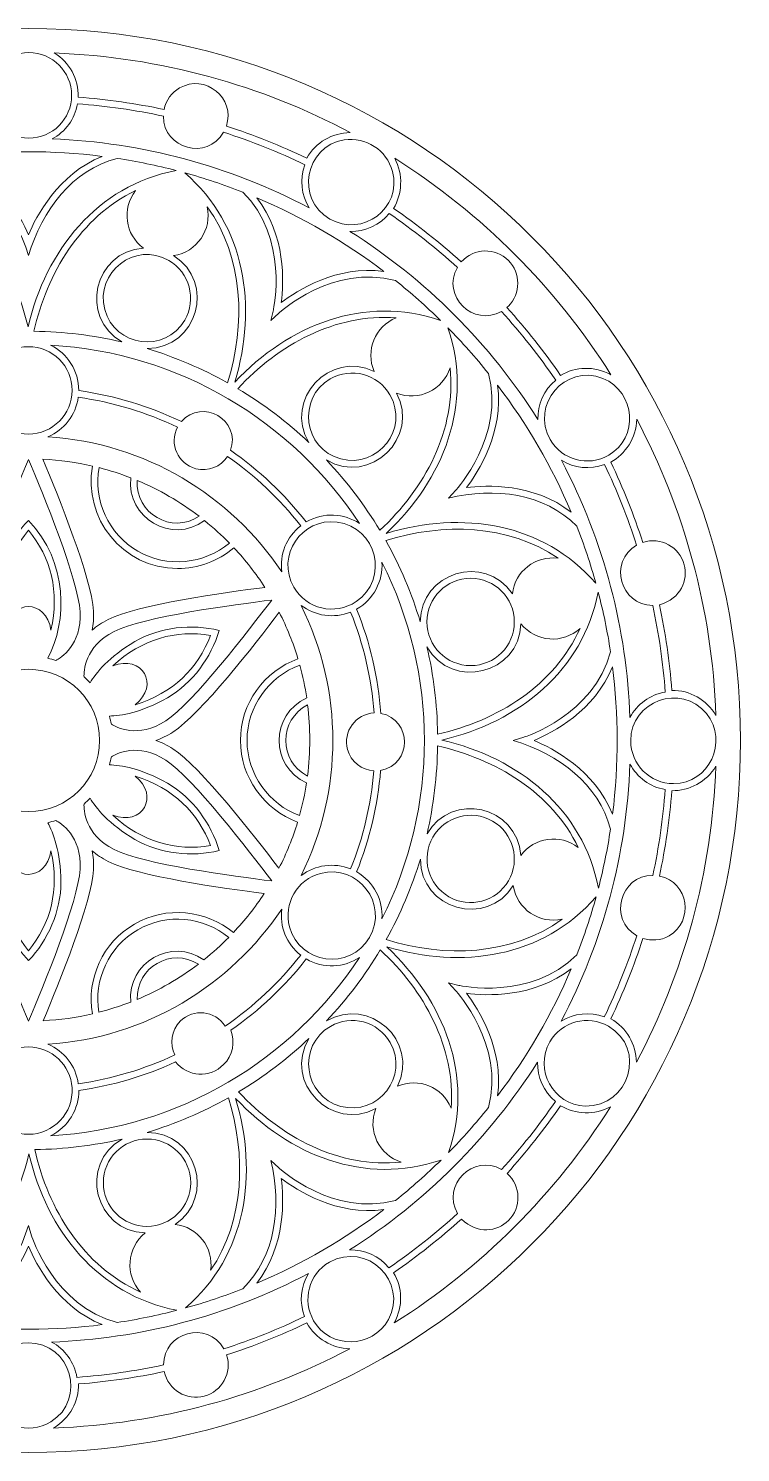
# Model space of a CAD drawing. Header units: inches. Extents: x 45 to 4631, y -57 to 970.
# Drawn here: x 477 to 909, y 0 to 864 of the extents above; entities that cross this region are included whole.
import ezdxf

# ---------------------------------------------------------------- set-up
doc = ezdxf.new("R2010")
doc.units = ezdxf.units.IN
doc.header["$MEASUREMENT"] = 0
doc.layers.add('_U+0421_U+043B_U+043E_U+0439 1', color=7, linetype='Continuous')

msp = doc.modelspace()

# ---------------------------------------------------------------- linework, layer by layer
at = {"layer": '_U+0421_U+043B_U+043E_U+0439 1', "color": 1, "lineweight": 9, "true_color": 0xff0000}
for points, knots in [([(477.45, 864), (238.86, 864), (45.45, 670.6), (45.45, 432.02), (45.45, 193.44), (238.86, 0.04), (477.45, 0.04), (716.04, 0.04), (909.45, 193.44), (909.45, 432.02), (909.45, 670.6), (716.04, 864), (477.45, 864)], [0, 0, 0, 0, 1, 1, 1, 2, 2, 2, 3, 3, 3, 4, 4, 4, 4]), ([(477.6, 849.4), (491.92, 849.4), (503.57, 837.75), (503.57, 823.42), (503.57, 809.14), (491.95, 797.45), (477.6, 797.45), (463.27, 797.45), (451.63, 809.11), (451.63, 823.42), (451.63, 837.75), (463.28, 849.4), (477.6, 849.4)], [0, 0, 0, 0, 1, 1, 1, 2, 2, 2, 3, 3, 3, 4, 4, 4, 4]), ([(672.65, 800.87), (661.64, 800.62), (651.68, 794.91), (646.27, 785.31), (630.5, 792.86), (614.1, 799.39), (597.46, 804.75), (603.25, 821.7), (584.6, 836.87), (569.04, 827.89), (564.34, 825.17), (560.86, 820.65), (559.65, 814.85), (542.59, 818.49), (525.1, 821.01), (507.59, 822.35), (507.98, 833.5), (502.22, 843.6), (493.07, 849.13), (557.74, 846.73), (618.7, 829.55), (672.65, 800.87)], [0, 0, 0, 0, 1, 1, 1, 2, 2, 2, 3, 3, 3, 4, 4, 4, 5, 5, 5, 6, 6, 6, 7, 7, 7, 7]), ([(647.65, 755.26), (599.12, 780.83), (546.5, 794.89), (491.78, 796.99), (499.75, 801.28), (505.57, 809.09), (507.16, 818.32), (524.68, 816.99), (542.18, 814.46), (559.24, 810.8), (559.31, 790.78), (585.82, 783.82), (595.8, 801.03), (612.63, 795.63), (629.22, 789.02), (645.16, 781.36), (641.81, 772.44), (643.05, 762.84), (647.65, 755.26)], [0, 0, 0, 0, 1, 1, 1, 2, 2, 2, 3, 3, 3, 4, 4, 4, 5, 5, 5, 6, 6, 6, 6]), ([(698.28, 777.21), (704.23, 755.02), (680.02, 737.01), (660.29, 748.4), (639.3, 760.52), (645, 792.4), (668.95, 796.47), (682.09, 798.42), (694.78, 790.28), (698.28, 777.21)], [0, 0, 0, 0, 1, 1, 1, 2, 2, 2, 3, 3, 3, 3]), ([(522.17, 786.42), (495.31, 775.66), (482.01, 749.85), (477.4, 738.83), (472.8, 749.85), (459.51, 775.66), (432.64, 786.42), (461.36, 790.03), (491.56, 790.27), (522.17, 786.42)], [0, 0, 0, 0, 1, 1, 1, 2, 2, 2, 3, 3, 3, 3]), ([(477.13, 682.89), (466.09, 729.59), (435.51, 768.31), (387.34, 777.71), (399.2, 780.81), (411.29, 783.3), (423.59, 785.17), (451, 778.08), (468.94, 753.87), (477.4, 726.21), (485.88, 753.9), (503.86, 778.09), (531.22, 785.17), (543.34, 783.33), (555.26, 780.88), (566.95, 777.85), (518.71, 768.43), (488.11, 729.55), (477.13, 682.89)], [0, 0, 0, 0, 1, 1, 1, 2, 2, 2, 3, 3, 3, 4, 4, 4, 5, 5, 5, 6, 6, 6, 6]), ([(830.83, 653.89), (820.73, 659.37), (809.3, 658.94), (800.27, 653.52), (790.38, 667.91), (779.43, 681.75), (767.7, 694.71), (768.65, 695.68), (767.86, 694.83), (768.57, 695.54), (776.22, 703.19), (776.22, 715.64), (768.57, 723.29), (760.72, 731.14), (747.65, 731.03), (740.01, 722.38), (727.09, 734.07), (713.29, 744.98), (698.95, 754.84), (704.11, 763.44), (704.99, 775.3), (699.61, 785.23), (752.53, 751.82), (797.46, 706.85), (830.83, 653.89)], [0, 0, 0, 0, 1, 1, 1, 2, 2, 2, 3, 3, 3, 4, 4, 4, 5, 5, 5, 6, 6, 6, 7, 7, 7, 8, 8, 8, 8]), ([(629.33, 691.3), (629.67, 691.62), (662.09, 721.34), (700.15, 711.06), (709.65, 703.47), (718.75, 695.41), (727.41, 686.9), (681.06, 702.61), (635.31, 684.19), (602.61, 649.42), (616.39, 695.38), (609.27, 744.2), (572.26, 776.43), (584.24, 773.12), (595.97, 769.21), (607.42, 764.72), (635.65, 736.93), (626.09, 693.68), (625.99, 693.23), (625.99, 693.23), (624.5, 686.78), (624.5, 686.78), (624.5, 686.78), (629.33, 691.3), (629.33, 691.3)], [0, 0, 0, 0, 1, 1, 1, 2, 2, 2, 3, 3, 3, 4, 4, 4, 5, 5, 5, 6, 6, 6, 7, 7, 7, 8, 8, 8, 8]), ([(547.12, 730.77), (516.94, 728.6), (508.21, 688.77), (534.1, 673.83), (516.77, 677.86), (498.89, 680.04), (480.7, 680.27), (488.54, 715.33), (509.01, 749.6), (542.34, 765.61), (533.86, 754.66), (536.08, 738.96), (547.12, 730.77)], [0, 0, 0, 0, 1, 1, 1, 2, 2, 2, 3, 3, 3, 4, 4, 4, 4]), ([(693.04, 716.61), (664.54, 720.55), (640.27, 704.94), (630.81, 697.73), (632.34, 709.57), (633.72, 738.54), (615.88, 761.28), (643.54, 749.61), (669.43, 734.54), (693.04, 716.61)], [0, 0, 0, 0, 1, 1, 1, 2, 2, 2, 3, 3, 3, 3]), ([(585.86, 755.79), (608.16, 725.04), (609.23, 684.36), (598.24, 649.04), (582.72, 657.71), (566.34, 664.66), (549.33, 669.79), (580.01, 669.9), (591.24, 710.06), (565.48, 726.19), (579.74, 728.36), (588.87, 742.07), (585.86, 755.79)], [0, 0, 0, 0, 1, 1, 1, 2, 2, 2, 3, 3, 3, 4, 4, 4, 4]), ([(764.36, 692.36), (776.26, 679.26), (787.34, 665.24), (797.33, 650.66), (790.14, 644.7), (786.28, 635.82), (786.49, 626.8), (757.56, 672.63), (718.38, 711.89), (672.48, 740.91), (681.89, 740.68), (690.6, 744.8), (696.34, 751.71), (710.78, 741.81), (724.66, 730.84), (737.64, 719.07), (727.77, 701.61), (747.3, 682.71), (764.36, 692.36)], [0, 0, 0, 0, 1, 1, 1, 2, 2, 2, 3, 3, 3, 4, 4, 4, 5, 5, 5, 6, 6, 6, 6]), ([(562.52, 723.27), (575.17, 715.97), (579.52, 699.73), (572.22, 687.08), (560.42, 666.65), (529.75, 670.83), (523.68, 693.47), (517.61, 716.09), (542.06, 735.08), (562.52, 723.27)], [0, 0, 0, 0, 1, 1, 1, 2, 2, 2, 3, 3, 3, 3]), ([(687.15, 655.91), (659.96, 669.06), (632.07, 638.87), (647.58, 612.82), (634.28, 625.36), (619.83, 636.27), (604.46, 645.46), (628.87, 671.96), (663.71, 691.24), (700.44, 688.46), (687.64, 683.21), (681.7, 668.53), (687.15, 655.91)], [0, 0, 0, 0, 1, 1, 1, 2, 2, 2, 3, 3, 3, 4, 4, 4, 4]), ([(810.12, 562.03), (814.54, 550.76), (818.4, 539.2), (821.67, 527.4), (789.47, 564.39), (740.51, 571.54), (694.53, 557.7), (729.29, 590.46), (747.6, 636.12), (731.91, 682.41), (740.56, 673.63), (748.75, 664.4), (756.45, 654.77), (766.7, 616.75), (737, 584.29), (736.69, 583.95), (736.69, 583.95), (732.19, 579.12), (732.19, 579.12), (760.39, 585.63), (790.31, 582.15), (810.12, 562.03)], [0, 0, 0, 0, 1, 1, 1, 2, 2, 2, 3, 3, 3, 4, 4, 4, 5, 5, 5, 6, 6, 6, 7, 7, 7, 7]), ([(503.9, 644.46), (503.9, 629.96), (492.11, 617.96), (477.41, 617.96), (463.2, 617.96), (451.82, 629.16), (450.98, 642.69), (449.96, 658.14), (462.25, 670.95), (477.41, 670.95), (492.02, 670.95), (503.9, 659.07), (503.9, 644.46)], [0, 0, 0, 0, 1, 1, 1, 2, 2, 2, 3, 3, 3, 4, 4, 4, 4]), ([(678.22, 563.7), (668.9, 569.85), (656.58, 570.75), (645.97, 564.6), (632.66, 581.51), (617.17, 596.09), (600.02, 608.07), (606.45, 626.33), (582.93, 640.09), (570.19, 625.5), (550.74, 634.81), (529.81, 641.2), (507.94, 644.31), (507.94, 656.56), (500.93, 666.9), (490.85, 671.86), (569.14, 667.52), (637.55, 625.51), (678.22, 563.7)], [0, 0, 0, 0, 1, 1, 1, 2, 2, 2, 3, 3, 3, 4, 4, 4, 5, 5, 5, 6, 6, 6, 6]), ([(666.94, 602.86), (644.07, 608.99), (640.29, 639.7), (660.55, 651.39), (673.25, 658.73), (689.43, 654.37), (696.74, 641.7), (708.59, 621.18), (689.52, 596.8), (666.94, 602.86)], [0, 0, 0, 0, 1, 1, 1, 2, 2, 2, 3, 3, 3, 3]), ([(733.22, 658.19), (737.16, 620.41), (717.74, 584.64), (690.57, 559.55), (681.44, 574.74), (670.61, 589.03), (658.2, 602.2), (684.89, 586.39), (715.03, 615.89), (700.77, 642.74), (714.2, 637.5), (728.96, 644.8), (733.22, 658.19)], [0, 0, 0, 0, 1, 1, 1, 2, 2, 2, 3, 3, 3, 4, 4, 4, 4]), ([(829.46, 605.07), (817.06, 597.91), (801.14, 602.17), (793.98, 614.57), (781.86, 635.58), (802.94, 660.77), (826, 651.7), (845.93, 643.41), (847.87, 615.7), (829.46, 605.07)], [0, 0, 0, 0, 1, 1, 1, 2, 2, 2, 3, 3, 3, 3]), ([(578.88, 596.93), (586.46, 594.91), (594.2, 598.14), (598.23, 604.4), (614.78, 592.76), (629.72, 578.64), (642.61, 562.32), (633.82, 555.5), (629.74, 544.63), (631.1, 534.27), (600, 580.85), (548.32, 612.56), (489.17, 616.29), (498.94, 620.39), (506.14, 629.42), (507.64, 640.26), (528.78, 637.22), (549.03, 631.08), (567.87, 622.12), (562.57, 612.02), (568.08, 599.83), (578.88, 596.93)], [0, 0, 0, 0, 1, 1, 1, 2, 2, 2, 3, 3, 3, 4, 4, 4, 5, 5, 5, 6, 6, 6, 7, 7, 7, 7]), ([(806.67, 570.49), (783.93, 588.34), (754.95, 586.96), (743.11, 585.43), (750.33, 594.89), (765.94, 619.15), (762, 647.65), (779.93, 624.05), (795, 598.15), (806.67, 570.49)], [0, 0, 0, 0, 1, 1, 1, 2, 2, 2, 3, 3, 3, 3]), ([(894.54, 447.27), (888.82, 456.76), (878.78, 462.58), (867.77, 462.41), (866.43, 479.89), (863.9, 497.36), (860.25, 514.39), (873.54, 518.17), (877.66, 529.53), (875.2, 538.69), (872.34, 549.37), (861.04, 555.82), (850.12, 552.23), (844.78, 568.8), (838.27, 585.13), (830.75, 600.84), (839.6, 605.78), (846.19, 615.6), (846.45, 626.92), (875.08, 572.94), (892.2, 511.96), (894.54, 447.27)], [0, 0, 0, 0, 1, 1, 1, 2, 2, 2, 3, 3, 3, 4, 4, 4, 5, 5, 5, 6, 6, 6, 7, 7, 7, 7]), ([(477.41, 565.58), (465.64, 553.35), (457.71, 535.7), (457.71, 517.96), (457.71, 499.7), (462.52, 487.8), (465.71, 481.91), (464.05, 481.53), (462.42, 481.06), (460.83, 480.51), (457.96, 482.03), (445, 490.03), (446.09, 510.06), (447.15, 529.58), (468.62, 581.8), (477.41, 602.45), (486.19, 581.8), (507.67, 529.58), (508.73, 510.06), (509.82, 490), (496.96, 482.07), (493.98, 480.51), (492.39, 481.06), (490.76, 481.53), (489.1, 481.91), (501.06, 503.97), (501.61, 540.43), (477.41, 565.58)], [0, 0, 0, 0, 1, 1, 1, 2, 2, 2, 3, 3, 3, 4, 4, 4, 5, 5, 5, 6, 6, 6, 7, 7, 7, 8, 8, 8, 9, 9, 9, 9]), ([(516.28, 598.53), (510.5, 567.28), (534.22, 536.42), (567.86, 536.42), (580.22, 536.42), (592.45, 540.74), (602.08, 548.88), (609.11, 541.38), (615.39, 533.35), (620.88, 524.88), (596.47, 521.85), (543.63, 514.47), (525.67, 505.37), (521.88, 503.44), (518.72, 501.28), (516.08, 499.01), (516.73, 502.43), (517.02, 506.25), (516.79, 510.5), (515.7, 530.61), (495.65, 580.09), (486.07, 602.73), (496.34, 602.22), (506.44, 600.8), (516.28, 598.53)], [0, 0, 0, 0, 1, 1, 1, 2, 2, 2, 3, 3, 3, 4, 4, 4, 5, 5, 5, 6, 6, 6, 7, 7, 7, 8, 8, 8, 8]), ([(539.48, 591.37), (536.69, 567.13), (564.36, 550.84), (584.27, 565.41), (589.86, 560.91), (594.62, 556.54), (599.28, 551.79), (583.95, 538.96), (561.56, 536.59), (543.72, 546.88), (525.83, 557.21), (516.7, 577.83), (520.21, 597.57), (526.77, 595.89), (533.2, 593.82), (539.48, 591.37)], [0, 0, 0, 0, 1, 1, 1, 2, 2, 2, 3, 3, 3, 4, 4, 4, 5, 5, 5, 5]), ([(856.2, 513.98), (859.91, 496.76), (862.46, 479.09), (863.79, 461.41), (854.53, 459.84), (846.71, 454.02), (842.39, 446.04), (840.4, 499.42), (826.96, 552.24), (800.79, 602), (808.47, 597.31), (818.03, 596.14), (826.93, 599.45), (834.51, 583.66), (841.05, 567.23), (846.4, 550.56), (829.15, 540.53), (836.29, 514.01), (856.2, 513.98)], [0, 0, 0, 0, 1, 1, 1, 2, 2, 2, 3, 3, 3, 4, 4, 4, 5, 5, 5, 6, 6, 6, 6]), ([(580.93, 568.03), (564.21, 556.96), (542.13, 569.81), (543.42, 589.78), (556.73, 584.21), (569.33, 576.92), (580.93, 568.03)], [0, 0, 0, 0, 1, 1, 1, 2, 2, 2, 2]), ([(638.44, 525), (627.41, 544.1), (643.25, 567.22), (664.62, 564.54), (689.05, 561.48), (696.31, 529.9), (676.25, 516.32), (663.26, 507.54), (646.01, 511.88), (638.44, 525)], [0, 0, 0, 0, 1, 1, 1, 2, 2, 2, 3, 3, 3, 3]), ([(771.01, 521.01), (754.17, 545.89), (715.2, 533.94), (715.17, 503.97), (710, 521.15), (702.96, 537.68), (694.17, 553.34), (728.7, 564.12), (768.47, 563.31), (798.82, 542.56), (785.02, 544.46), (772.57, 534.68), (771.01, 521.01)], [0, 0, 0, 0, 1, 1, 1, 2, 2, 2, 3, 3, 3, 4, 4, 4, 4]), ([(463.79, 498.94), (458.39, 522.57), (463.96, 543.27), (477.41, 559.59), (491.02, 543.07), (496.36, 522.32), (491.01, 498.98), (488.22, 518), (466.57, 518.05), (463.79, 498.94)], [0, 0, 0, 0, 1, 1, 1, 2, 2, 2, 3, 3, 3, 3]), ([(676.65, 352.25), (676.65, 352.25), (676.65, 352.25), (676.65, 352.25), (676.61, 352.27), (676.58, 352.29), (676.54, 352.32), (684.46, 372.07), (689.32, 392.69), (691.09, 413.85), (710.35, 417.35), (710.22, 444.83), (691.24, 448.44), (689.6, 470.22), (684.68, 491.44), (676.54, 511.74), (686.84, 517.58), (692.59, 528.77), (691.86, 540.18), (726.23, 472.31), (726.24, 391.76), (691.86, 323.88), (692.57, 335.02), (687.11, 346.21), (676.65, 352.25)], [0, 0, 0, 0, 1, 1, 1, 2, 2, 2, 3, 3, 3, 4, 4, 4, 5, 5, 5, 6, 6, 6, 7, 7, 7, 8, 8, 8, 8]), ([(772.2, 503.94), (772.2, 489.33), (760.31, 477.45), (745.7, 477.45), (731.09, 477.45), (719.21, 489.33), (719.21, 503.94), (719.21, 518.55), (731.09, 530.44), (745.7, 530.44), (760.31, 530.44), (772.2, 518.55), (772.2, 503.94)], [0, 0, 0, 0, 1, 1, 1, 2, 2, 2, 3, 3, 3, 4, 4, 4, 4]), ([(728.28, 432.3), (775.1, 443.38), (813.72, 474.02), (823.11, 522.09), (826.2, 510.23), (828.7, 498.14), (830.56, 485.84), (820.63, 447.46), (778.36, 434.1), (777.91, 433.96), (777.91, 433.96), (771.6, 432.03), (771.6, 432.03), (799.3, 423.55), (823.48, 405.57), (830.56, 378.22), (828.72, 366.1), (826.27, 354.18), (823.24, 342.49), (813.84, 390.64), (775.05, 421.29), (728.28, 432.3)], [0, 0, 0, 0, 1, 1, 1, 2, 2, 2, 3, 3, 3, 4, 4, 4, 5, 5, 5, 6, 6, 6, 7, 7, 7, 7]), ([(527.69, 441.91), (527.36, 443.58), (526.95, 445.23), (526.47, 446.84), (533.16, 447.03), (545.87, 448.81), (561.67, 457.94), (576.97, 466.77), (588.34, 482.43), (593.07, 498.8), (576.56, 502.89), (557.31, 500.9), (541.98, 492.05), (526.15, 482.91), (518.24, 472.78), (514.75, 467.08), (513.59, 468.31), (512.38, 469.48), (511.11, 470.59), (510.98, 473.76), (511.37, 489.06), (529.33, 498.17), (546.76, 507.01), (602.73, 514.52), (625, 517.24), (611.51, 499.31), (577.02, 454.6), (560.65, 443.92), (543.84, 432.96), (530.55, 440.1), (527.69, 441.91)], [0, 0, 0, 0, 1, 1, 1, 2, 2, 2, 3, 3, 3, 4, 4, 4, 5, 5, 5, 6, 6, 6, 7, 7, 7, 8, 8, 8, 9, 9, 9, 10, 10, 10, 10]), ([(565.06, 426.9), (561.49, 429.22), (558.04, 430.88), (554.75, 432.03), (558.04, 433.17), (561.49, 434.83), (565.06, 437.16), (581.92, 448.16), (614.74, 490.24), (629.56, 509.85), (634.19, 500.79), (637.99, 491.33), (640.92, 481.57), (620.45, 474.2), (606, 454.44), (606, 432.03), (606, 409.71), (620.38, 389.98), (640.74, 382.56), (637.8, 372.87), (633.98, 363.48), (629.35, 354.48), (614.43, 374.21), (581.84, 415.95), (565.06, 426.9)], [0, 0, 0, 0, 1, 1, 1, 2, 2, 2, 3, 3, 3, 4, 4, 4, 5, 5, 5, 6, 6, 6, 7, 7, 7, 8, 8, 8, 8]), ([(670.97, 426.6), (672.99, 419.06), (679.62, 413.99), (687.02, 413.59), (685.25, 393.13), (680.52, 373.19), (672.89, 354.09), (662.73, 358.22), (651.28, 356.49), (642.84, 350.05), (668.48, 401.59), (668.49, 462.44), (642.84, 514), (651.27, 507.57), (662.71, 505.81), (672.89, 509.96), (680.73, 490.32), (685.52, 469.8), (687.17, 448.74), (675.84, 448.21), (668.08, 437.39), (670.97, 426.6)], [0, 0, 0, 0, 1, 1, 1, 2, 2, 2, 3, 3, 3, 4, 4, 4, 5, 5, 5, 6, 6, 6, 7, 7, 7, 7]), ([(725.66, 435.87), (725.39, 453.9), (723.2, 471.63), (719.2, 488.81), (734.46, 462.2), (775.12, 472.29), (776.21, 502.84), (785.27, 491.51), (801.72, 490.58), (812.06, 500.06), (796.56, 465.25), (761.73, 443.97), (725.66, 435.87)], [0, 0, 0, 0, 1, 1, 1, 2, 2, 2, 3, 3, 3, 4, 4, 4, 4]), ([(528.59, 477.29), (546.19, 493.65), (566.86, 499.32), (587.88, 495.81), (580.39, 475.8), (565.12, 460.77), (542.19, 453.72), (557.32, 465.69), (546.43, 484.36), (528.59, 477.29)], [0, 0, 0, 0, 1, 1, 1, 2, 2, 2, 3, 3, 3, 3]), ([(477.41, 388.85), (453.6, 388.85), (434.23, 408.22), (434.23, 432.03), (434.23, 455.83), (453.6, 475.2), (477.41, 475.2), (501.21, 475.2), (520.58, 455.83), (520.58, 432.03), (520.58, 408.22), (501.21, 388.85), (477.41, 388.85)], [0, 0, 0, 0, 1, 1, 1, 2, 2, 2, 3, 3, 3, 4, 4, 4, 4]), ([(610.04, 432.03), (610.04, 452.63), (623.27, 470.81), (642.03, 477.68), (643.82, 471.17), (645.22, 464.54), (646.22, 457.81), (623.99, 447.84), (623.93, 416.34), (646.12, 406.29), (645.09, 399.57), (643.68, 392.94), (641.87, 386.44), (623.19, 393.36), (610.04, 411.51), (610.04, 432.03)], [0, 0, 0, 0, 1, 1, 1, 2, 2, 2, 3, 3, 3, 4, 4, 4, 5, 5, 5, 5]), ([(784.22, 432.03), (795.24, 436.63), (821.05, 449.93), (831.82, 476.79), (835.42, 448.08), (835.66, 417.88), (831.82, 387.27), (821.05, 414.13), (795.24, 427.43), (784.22, 432.03)], [0, 0, 0, 0, 1, 1, 1, 2, 2, 2, 3, 3, 3, 3]), ([(842.85, 431.84), (842.85, 456.11), (873.38, 467.07), (888.84, 448.36), (902.41, 431.25), (890.35, 405.87), (868.82, 405.87), (854.5, 405.87), (842.85, 417.52), (842.85, 431.84)], [0, 0, 0, 0, 1, 1, 1, 2, 2, 2, 3, 3, 3, 3]), ([(646.78, 453.62), (648.5, 439.75), (648.58, 425.24), (646.7, 410.47), (629.11, 419.51), (629.16, 444.65), (646.78, 453.62)], [0, 0, 0, 0, 1, 1, 1, 2, 2, 2, 2]), ([(511.11, 393.47), (512.38, 394.58), (513.59, 395.75), (514.75, 396.98), (518.24, 391.28), (526.14, 381.15), (541.98, 372.01), (557.35, 363.13), (576.62, 361.19), (593.07, 365.25), (588.35, 381.59), (577, 397.27), (561.67, 406.12), (545.86, 415.25), (533.16, 417.03), (526.47, 417.21), (526.95, 418.83), (527.36, 420.47), (527.69, 422.14), (530.46, 423.88), (543.86, 431.09), (560.65, 420.14), (577.02, 409.46), (611.51, 364.75), (625, 346.82), (602.73, 349.53), (546.76, 357.05), (529.33, 365.89), (511.35, 375), (510.97, 390.17), (511.11, 393.47)], [0, 0, 0, 0, 1, 1, 1, 2, 2, 2, 3, 3, 3, 4, 4, 4, 5, 5, 5, 6, 6, 6, 7, 7, 7, 8, 8, 8, 9, 9, 9, 10, 10, 10, 10]), ([(776.16, 362.32), (774, 392.28), (734.22, 401.48), (719.22, 375.33), (723.25, 392.66), (725.43, 410.54), (725.66, 428.73), (760.61, 420.92), (794.95, 400.5), (811.01, 367.1), (800.05, 375.57), (784.36, 373.36), (776.16, 362.32)], [0, 0, 0, 0, 1, 1, 1, 2, 2, 2, 3, 3, 3, 4, 4, 4, 4]), ([(846.47, 313.61), (841.08, 296.78), (834.47, 280.2), (826.81, 264.27), (817.97, 267.59), (808.34, 266.46), (800.66, 261.79), (826.17, 310.21), (840.28, 362.83), (842.38, 417.66), (846.69, 409.67), (854.51, 403.84), (863.76, 402.26), (862.43, 384.75), (859.91, 367.26), (856.24, 350.2), (836.08, 350.18), (829.34, 323.49), (846.47, 313.61)], [0, 0, 0, 0, 1, 1, 1, 2, 2, 2, 3, 3, 3, 4, 4, 4, 5, 5, 5, 6, 6, 6, 6]), ([(846.26, 236.78), (846.01, 247.94), (840.43, 257.63), (830.75, 263.13), (838.3, 278.9), (844.83, 295.3), (850.18, 311.94), (855.69, 310.55), (860.55, 310.39), (866.1, 313.6), (881.46, 322.46), (878.12, 346.03), (860.29, 349.77), (863.92, 366.74), (866.43, 384.14), (867.77, 401.56), (878.19, 401.4), (888.74, 406.8), (894.53, 416.4), (892.13, 351.72), (874.95, 290.74), (846.26, 236.78)], [0, 0, 0, 0, 1, 1, 1, 2, 2, 2, 3, 3, 3, 4, 4, 4, 5, 5, 5, 6, 6, 6, 7, 7, 7, 7]), ([(542.16, 410.36), (565.33, 403.22), (580.47, 388.05), (587.88, 368.25), (566.86, 364.74), (546.2, 370.4), (528.59, 386.77), (546.53, 379.65), (557.27, 398.45), (542.16, 410.36)], [0, 0, 0, 0, 1, 1, 1, 2, 2, 2, 3, 3, 3, 3]), ([(722.77, 373.41), (730.09, 386.09), (746.28, 390.43), (758.96, 383.11), (771.62, 375.81), (775.97, 359.57), (768.66, 346.92), (761.36, 334.27), (745.12, 329.92), (732.47, 337.22), (719.82, 344.53), (715.47, 360.76), (722.77, 373.41)], [0, 0, 0, 0, 1, 1, 1, 2, 2, 2, 3, 3, 3, 4, 4, 4, 4]), ([(477.33, 261.79), (468.5, 282.55), (447.14, 334.53), (446.09, 354), (444.99, 374.06), (457.85, 381.98), (460.83, 383.55), (462.42, 383), (464.05, 382.53), (465.71, 382.14), (453.83, 360.23), (453.1, 323.75), (477.4, 298.48), (489.2, 310.73), (497.1, 328.39), (497.1, 346.1), (497.1, 364.36), (492.29, 376.25), (489.1, 382.14), (490.76, 382.53), (492.39, 383), (493.98, 383.54), (496.85, 382.03), (509.82, 374.03), (508.73, 354), (507.67, 334.53), (486.31, 282.55), (477.48, 261.79), (477.43, 261.79), (477.38, 261.79), (477.33, 261.79)], [0, 0, 0, 0, 1, 1, 1, 2, 2, 2, 3, 3, 3, 4, 4, 4, 5, 5, 5, 6, 6, 6, 7, 7, 7, 8, 8, 8, 9, 9, 9, 10, 10, 10, 10]), ([(491.02, 365.12), (496.41, 341.53), (490.88, 320.82), (477.41, 304.47), (463.82, 320.96), (458.44, 341.69), (463.8, 365.08), (466.6, 345.98), (488.26, 346.08), (491.02, 365.12)], [0, 0, 0, 0, 1, 1, 1, 2, 2, 2, 3, 3, 3, 3]), ([(601.74, 315.48), (585.13, 329.27), (560.98, 331.8), (541.7, 320.67), (522.47, 309.56), (512.57, 287.42), (516.17, 266.17), (506.46, 263.93), (496.49, 262.53), (486.36, 262.01), (496.05, 284.95), (515.71, 333.65), (516.79, 353.56), (517.02, 357.81), (516.73, 361.63), (516.08, 365.05), (518.72, 362.77), (521.88, 360.61), (525.67, 358.69), (543.53, 349.64), (595.89, 342.29), (620.47, 339.23), (614.99, 330.85), (608.73, 322.9), (601.74, 315.48)], [0, 0, 0, 0, 1, 1, 1, 2, 2, 2, 3, 3, 3, 4, 4, 4, 5, 5, 5, 6, 6, 6, 7, 7, 7, 8, 8, 8, 8]), ([(635.79, 318.96), (632, 333.1), (640.38, 347.61), (654.53, 351.4), (677.43, 357.54), (695.99, 332.76), (684.33, 312.57), (672.51, 292.09), (641.85, 296.34), (635.79, 318.96)], [0, 0, 0, 0, 1, 1, 1, 2, 2, 2, 3, 3, 3, 3]), ([(715.18, 360.11), (715.28, 329.41), (755.48, 318.26), (771.58, 343.97), (773.75, 329.69), (787.47, 320.57), (801.18, 323.58), (770.44, 301.28), (729.75, 300.21), (694.43, 311.2), (703.1, 326.72), (710.06, 343.1), (715.18, 360.11)], [0, 0, 0, 0, 1, 1, 1, 2, 2, 2, 3, 3, 3, 4, 4, 4, 4]), ([(736.69, 280.11), (737.01, 279.77), (766.73, 247.35), (756.45, 209.29), (748.86, 199.79), (740.8, 190.7), (732.29, 182.03), (748, 228.38), (729.57, 274.13), (694.81, 306.83), (740, 293.28), (789.3, 299.84), (821.82, 337.17), (818.51, 325.19), (814.6, 313.46), (810.12, 302.02), (782.32, 273.79), (739.07, 283.35), (738.62, 283.45), (738.62, 283.45), (732.17, 284.94), (732.17, 284.94), (732.17, 284.94), (736.69, 280.11), (736.69, 280.11)], [0, 0, 0, 0, 1, 1, 1, 2, 2, 2, 3, 3, 3, 4, 4, 4, 5, 5, 5, 6, 6, 6, 7, 7, 7, 8, 8, 8, 8]), ([(642.61, 301.73), (629.54, 285.18), (614.12, 270.72), (596.76, 258.73), (590.65, 268.26), (577.39, 269.6), (569.49, 261.7), (563.96, 256.16), (562.88, 247.87), (566.26, 241.26), (547.66, 232.58), (527.95, 226.72), (507.64, 223.79), (506.14, 234.63), (498.94, 243.67), (489.17, 247.76), (548.32, 251.5), (600, 283.21), (631.09, 329.79), (629.73, 319.42), (633.83, 308.55), (642.61, 301.73)], [0, 0, 0, 0, 1, 1, 1, 2, 2, 2, 3, 3, 3, 4, 4, 4, 5, 5, 5, 6, 6, 6, 7, 7, 7, 7]), ([(539.45, 273.34), (533.14, 270.88), (526.68, 268.81), (520.1, 267.12), (516.9, 286.66), (526.04, 306.97), (543.72, 317.17), (561.44, 327.4), (583.61, 325.14), (598.93, 312.57), (594.32, 307.9), (589.5, 303.5), (583.82, 298.95), (564.17, 312.75), (537.32, 297.33), (539.45, 273.34)], [0, 0, 0, 0, 1, 1, 1, 2, 2, 2, 3, 3, 3, 4, 4, 4, 5, 5, 5, 5]), ([(580.47, 296.34), (568.97, 287.6), (556.53, 280.42), (543.38, 274.92), (542.65, 294.39), (563.98, 306.71), (580.47, 296.34)], [0, 0, 0, 0, 1, 1, 1, 2, 2, 2, 2]), ([(701.3, 222.29), (714.62, 249.84), (683.88, 277.15), (658.2, 261.86), (670.74, 275.16), (681.66, 289.61), (690.85, 304.98), (717.34, 280.58), (736.63, 245.74), (733.85, 209), (728.62, 221.77), (713.95, 227.76), (701.3, 222.29)], [0, 0, 0, 0, 1, 1, 1, 2, 2, 2, 3, 3, 3, 4, 4, 4, 4]), ([(490.85, 192.2), (501.62, 197.5), (508.15, 208.61), (507.94, 219.75), (528.25, 222.64), (547.98, 228.44), (566.63, 236.98), (573.94, 227.85), (587.57, 227.14), (595.81, 235.38), (601.31, 240.87), (602.99, 249.07), (600.25, 256.24), (617.54, 268.35), (632.91, 282.87), (645.97, 299.46), (656.47, 293.37), (668.81, 294.14), (678.23, 300.37), (637.56, 238.55), (569.15, 196.54), (490.85, 192.2)], [0, 0, 0, 0, 1, 1, 1, 2, 2, 2, 3, 3, 3, 4, 4, 4, 5, 5, 5, 6, 6, 6, 7, 7, 7, 7]), ([(762, 216.4), (765.94, 244.9), (750.33, 269.17), (743.11, 278.63), (754.96, 277.1), (783.93, 275.72), (806.68, 293.56), (795, 265.9), (779.93, 240.01), (762, 216.4)], [0, 0, 0, 0, 1, 1, 1, 2, 2, 2, 3, 3, 3, 3]), ([(666.98, 210.05), (644.18, 216.16), (640.29, 246.87), (660.59, 258.59), (673.29, 265.92), (689.47, 261.56), (696.78, 248.89), (708.63, 228.37), (689.55, 203.99), (666.98, 210.05)], [0, 0, 0, 0, 1, 1, 1, 2, 2, 2, 3, 3, 3, 3]), ([(815.28, 210.22), (795.8, 210.94), (784.04, 232.26), (793.79, 249.15), (800.95, 261.55), (816.87, 265.82), (829.27, 258.65), (852.68, 245.14), (842.02, 209.72), (815.28, 210.22)], [0, 0, 0, 0, 1, 1, 1, 2, 2, 2, 3, 3, 3, 3]), ([(703.58, 176.23), (665.78, 172.29), (630.02, 191.71), (604.94, 218.88), (620.13, 228), (634.42, 238.83), (647.59, 251.24), (631.67, 224.37), (661.49, 194.53), (688.13, 208.68), (682.88, 195.25), (690.19, 180.48), (703.58, 176.23)], [0, 0, 0, 0, 1, 1, 1, 2, 2, 2, 3, 3, 3, 4, 4, 4, 4]), ([(450.91, 219.6), (450.91, 234.17), (462.78, 246.09), (477.4, 246.09), (491.42, 246.09), (502.92, 235.15), (503.83, 221.37), (504.85, 205.89), (492.54, 193.1), (477.4, 193.1), (462.8, 193.1), (450.91, 204.99), (450.91, 219.6)], [0, 0, 0, 0, 1, 1, 1, 2, 2, 2, 3, 3, 3, 4, 4, 4, 4]), ([(737.78, 145.03), (724.68, 133.14), (710.66, 122.06), (696.08, 112.08), (690.13, 119.29), (681.22, 123.17), (672.19, 122.96), (718.01, 151.88), (757.27, 191.05), (786.3, 236.95), (786.08, 227.92), (789.95, 219.01), (797.15, 213.05), (787.25, 198.62), (776.28, 184.75), (764.51, 171.78), (747.23, 181.62), (727.92, 162.34), (737.78, 145.03)], [0, 0, 0, 0, 1, 1, 1, 2, 2, 2, 3, 3, 3, 4, 4, 4, 5, 5, 5, 6, 6, 6, 6]), ([(566.4, 138.44), (591.27, 155.28), (579.32, 194.25), (549.35, 194.27), (566.53, 199.45), (583.06, 206.48), (598.72, 215.28), (609.5, 180.75), (608.71, 140.99), (587.94, 110.62), (589.84, 124.43), (580.07, 136.87), (566.4, 138.44)], [0, 0, 0, 0, 1, 1, 1, 2, 2, 2, 3, 3, 3, 4, 4, 4, 4]), ([(607.42, 99.33), (596.14, 94.91), (584.58, 91.05), (572.78, 87.77), (609.87, 120.07), (616.89, 169.05), (603.08, 214.91), (635.61, 180.4), (681.19, 161.73), (727.76, 177.49), (718.98, 168.86), (709.77, 160.68), (700.16, 152.99), (662.13, 142.74), (629.67, 172.44), (629.33, 172.76), (629.33, 172.76), (624.5, 177.26), (624.5, 177.26), (631.01, 149.06), (627.54, 119.14), (607.42, 99.33)], [0, 0, 0, 0, 1, 1, 1, 2, 2, 2, 3, 3, 3, 4, 4, 4, 5, 5, 5, 6, 6, 6, 7, 7, 7, 7]), ([(699.29, 78.62), (704.88, 88.93), (704.3, 100.13), (698.95, 109.13), (713.34, 119.03), (727.18, 129.97), (740.14, 141.71), (749.94, 132.1), (761.91, 134.1), (768.68, 140.87), (776.51, 148.7), (776.43, 161.74), (767.82, 169.4), (779.51, 182.32), (790.41, 196.11), (800.27, 210.45), (809.2, 205.09), (820.99, 204.61), (830.61, 209.82), (797.2, 156.91), (752.24, 111.99), (699.29, 78.62)], [0, 0, 0, 0, 1, 1, 1, 2, 2, 2, 3, 3, 3, 4, 4, 4, 5, 5, 5, 6, 6, 6, 7, 7, 7, 7]), ([(545.44, 97.39), (510.63, 112.89), (489.35, 147.72), (481.24, 183.79), (499.28, 184.06), (517.01, 186.24), (534.19, 190.24), (507.58, 174.99), (517.67, 134.33), (548.22, 133.24), (536.89, 124.18), (535.96, 107.73), (545.44, 97.39)], [0, 0, 0, 0, 1, 1, 1, 2, 2, 2, 3, 3, 3, 4, 4, 4, 4]), ([(522.83, 163.74), (522.83, 178.35), (534.71, 190.24), (549.32, 190.24), (563.93, 190.24), (575.82, 178.35), (575.82, 163.74), (575.82, 149.13), (563.93, 137.25), (549.32, 137.25), (534.71, 137.25), (522.83, 149.13), (522.83, 163.74)], [0, 0, 0, 0, 1, 1, 1, 2, 2, 2, 3, 3, 3, 4, 4, 4, 4]), ([(477.68, 181.16), (488.73, 134.47), (519.3, 95.74), (567.47, 86.34), (555.61, 83.25), (543.52, 80.75), (531.22, 78.89), (492.83, 88.82), (479.47, 131.09), (479.34, 131.53), (479.34, 131.53), (477.4, 137.84), (477.4, 137.84), (468.93, 110.13), (450.93, 85.96), (423.59, 78.89), (411.47, 80.73), (399.55, 83.18), (387.86, 86.2), (436.12, 95.62), (466.7, 134.53), (477.68, 181.16)], [0, 0, 0, 0, 1, 1, 1, 2, 2, 2, 3, 3, 3, 4, 4, 4, 5, 5, 5, 6, 6, 6, 7, 7, 7, 7]), ([(615.88, 102.77), (633.72, 125.52), (632.34, 154.49), (630.81, 166.33), (640.27, 159.11), (664.54, 143.51), (693.04, 147.45), (669.43, 129.52), (643.54, 114.45), (615.88, 102.77)], [0, 0, 0, 0, 1, 1, 1, 2, 2, 2, 3, 3, 3, 3]), ([(432.64, 77.63), (459.51, 88.4), (472.8, 114.2), (477.4, 125.23), (482.01, 114.2), (495.3, 88.4), (522.17, 77.63), (493.45, 74.03), (463.26, 73.79), (432.64, 77.63)], [0, 0, 0, 0, 1, 1, 1, 2, 2, 2, 3, 3, 3, 3]), ([(695.79, 80.64), (685.99, 63.17), (660.52, 62.56), (650.45, 79.99), (643.29, 92.39), (647.56, 108.3), (659.96, 115.46), (682.53, 128.49), (708.16, 103.64), (695.79, 80.64)], [0, 0, 0, 0, 1, 1, 1, 2, 2, 2, 3, 3, 3, 3]), ([(644.84, 82.46), (629.06, 74.89), (612.64, 68.35), (595.97, 63), (585.85, 80.52), (559.36, 72.97), (559.39, 53.21), (542.16, 49.5), (524.48, 46.95), (506.8, 45.62), (505.24, 54.89), (499.42, 62.74), (491.42, 67.05), (545.03, 69.06), (597.81, 82.59), (647.37, 108.64), (642.65, 100.91), (641.55, 91.24), (644.84, 82.46)], [0, 0, 0, 0, 1, 1, 1, 2, 2, 2, 3, 3, 3, 4, 4, 4, 5, 5, 5, 6, 6, 6, 6]), ([(492.63, 14.91), (502.87, 21.07), (507.99, 31.29), (507.84, 41.64), (525.31, 42.98), (542.78, 45.51), (559.82, 49.16), (562.19, 37.97), (573.37, 31.38), (584.07, 34.25), (594.73, 37.1), (601.18, 48.38), (597.62, 59.28), (614.21, 64.62), (630.55, 71.13), (646.27, 78.66), (651.68, 69.14), (661.68, 63.24), (672.31, 63), (618.31, 34.37), (557.33, 17.24), (492.63, 14.91)], [0, 0, 0, 0, 1, 1, 1, 2, 2, 2, 3, 3, 3, 4, 4, 4, 5, 5, 5, 6, 6, 6, 7, 7, 7, 7]), ([(453.25, 30.62), (446.09, 47.7), (458.73, 66.6), (477.21, 66.6), (503.18, 66.6), (513.07, 32.39), (490.91, 18.58), (477.39, 10.5), (459.7, 16.03), (453.25, 30.62)], [0, 0, 0, 0, 1, 1, 1, 2, 2, 2, 3, 3, 3, 3])]:
    msp.add_open_spline(points, degree=3, knots=knots, dxfattribs=at)

doc.saveas('drawing.dxf')
